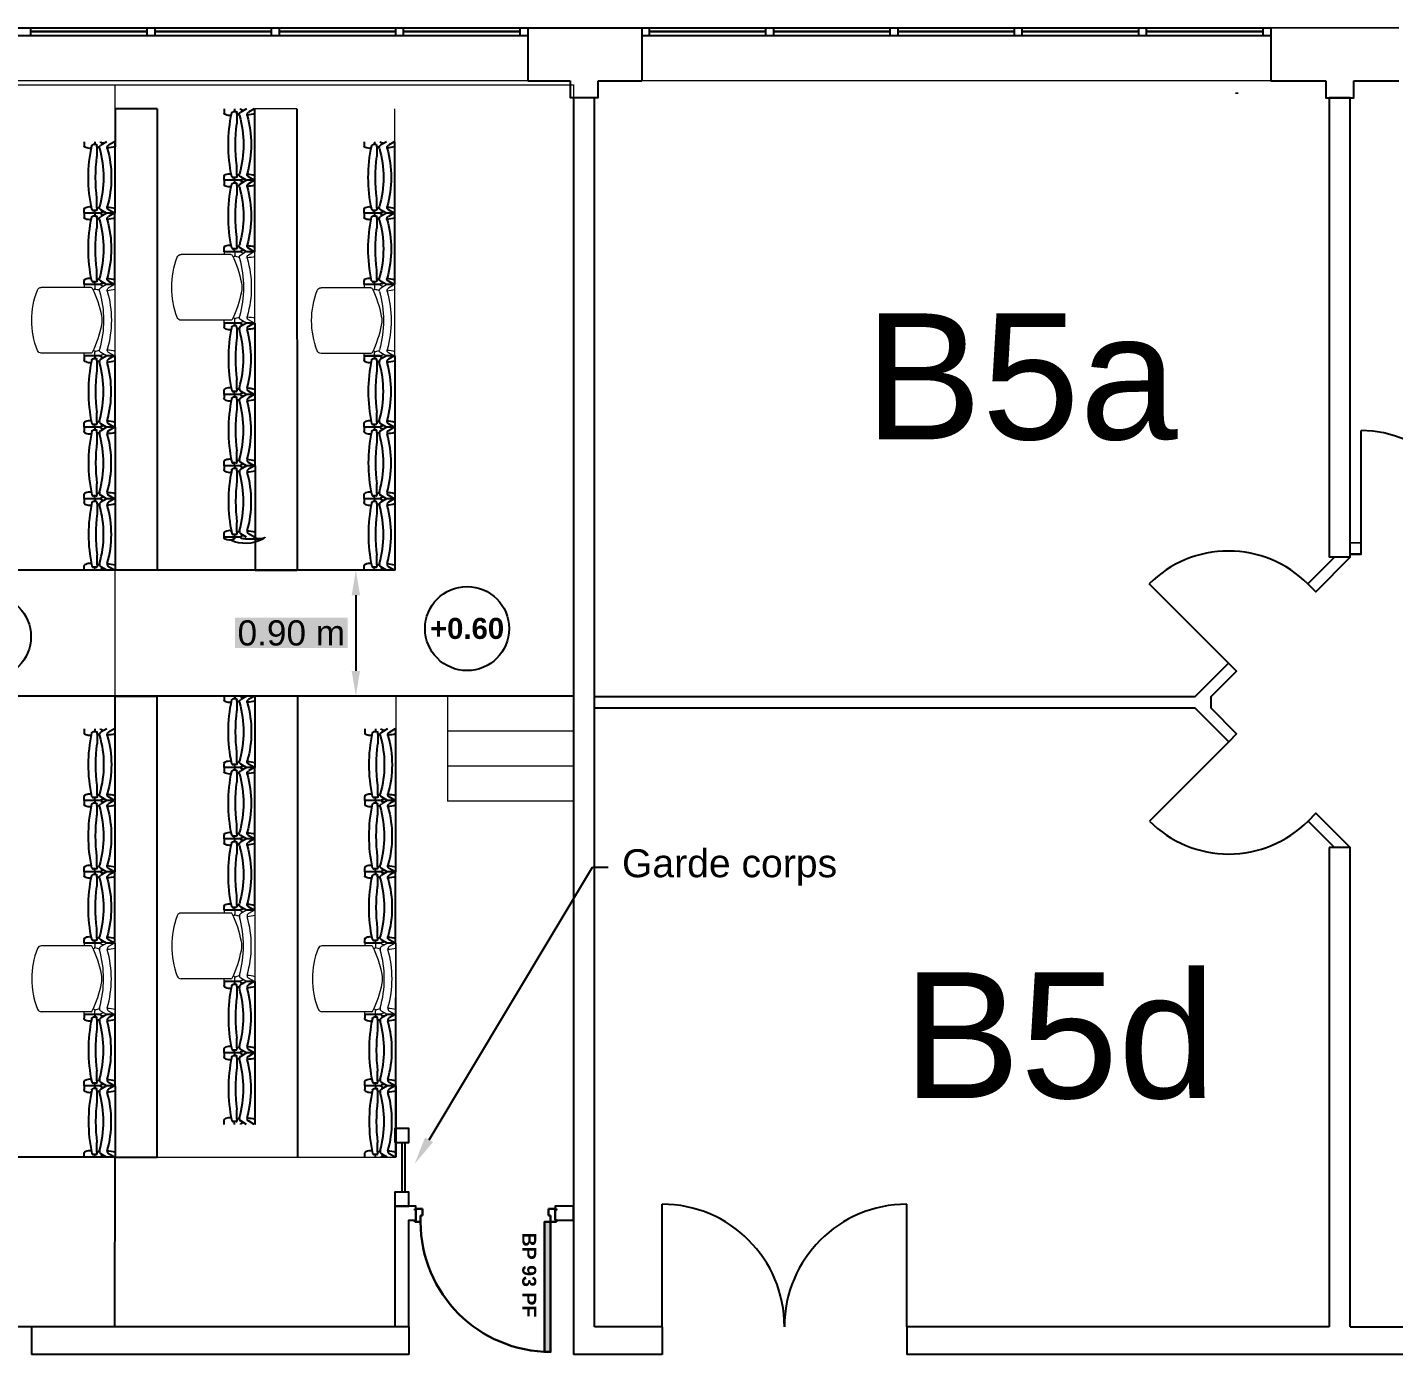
# Model space of a CAD drawing. Header units: millimetres. Extents: x -223503 to -221183, y 15861 to 17311.
# Drawn here: x -222541.36 to -222531.59, y 16084.05 to 16093.53 of the extents above; entities that cross this region are included whole.
import ezdxf
from ezdxf import colors
from ezdxf.entities.mleader import LeaderData, LeaderLine
from ezdxf.math import Vec2, Vec3

# ---------------------------------------------------------------- set-up
doc = ezdxf.new("R2010")
doc.units = ezdxf.units.MM
doc.linetypes.add('CACHE', pattern=[9.524999999999999, 6.35, -3.175])
for name, color, linetype, lineweight in [('ASTEC - AMENAGEMENT', 1, 'Continuous', 5), ('ASTEC - POSE BP PF', 30, 'Continuous', 30), ('NUMEROTATION', 172, 'Continuous', 30), ('Standard', 8, 'Continuous', 25)]:
    doc.layers.add(name, color=color, linetype=linetype, lineweight=lineweight)
for name, color, linetype in [('BA CLOISON', 8, 'Continuous'), ('BA FENETRE', 8, 'Continuous'), ('BA MURS', 8, 'Continuous'), ('BA MURS POUTRE', 8, 'CACHE'), ('BA PORTES', 8, 'Continuous')]:
    doc.layers.add(name, color=color, linetype=linetype)
doc.styles.get("Standard").update_dxf_attribs({"font": 'arial.ttf'})
doc.dimstyles.get("Standard").update_dxf_attribs({"dimtxt": 0.18, "dimasz": 0.18, "dimexe": 0.18, "dimexo": 0.0625, "dimgap": 0.09, "dimtad": 0, "dimtih": 1, "dimtoh": 1, "dimdec": 4, "dimzin": 0, "dimdsep": 46, "dimtxsty": 'Standard', "dimcen": 0.09, "dimadec": 0, "dimazin": 0, "dimtfac": 1, "dimtdec": 4, "dimtofl": 0, "dimtmove": 0, "dimatfit": 0, "dimfxl": 1, "dimtolj": 1, "dimtzin": 0, "dimarcsym": 0})

# ---------------------------------------------------------------- blocks, each defined once
blk = doc.blocks.new('A$C260C5097')
blk.add_hatch(color=0).paths.add_polyline_path([(0.9269840283377562, -2.603124812594615e-06), (0.9269840283377562, 0.9299973869146925), (0.970984027866507, 0.9299973869146925), (0.970984027866507, -2.603124812594615e-06)])
at = {"color": 0}
for p, q in [((-1.596173387952149e-05, 1.022997385918643), (-1.596173387952149e-05, 1.011997386036455)), ((-1.596173387952149e-05, 1.022997385918643), (0.05598403766634874, 1.022997385918643)), ((-1.596173387952149e-05, 1.011997386036455), (0.007984038180438802, 1.011997386036455)), ((0.007984038180438802, 1.011997386036455), (0.007984038180438802, 0.9409973867968802)), ((0.05598403766634874, 1.022997385918643), (0.05598403766634874, 0.9739973864434432)), ((1.011984027427388, 1.022997385918643), (0.9559840280271601, 1.022997385918643)), ((0.9559840280271601, 1.022997385918643), (0.9559840280271601, 0.9739973864434432)), ((1.011984027427388, 1.011997386036455), (1.00398402751307, 1.011997386036455)), ((1.00398402751307, 1.011997386036455), (1.00398402751307, 0.9409973867968802)), ((1.011984027427388, 1.022997385918643), (1.011984027427388, 1.011997386036455)), ((-1.596173387952149e-05, 0.9299973869146925), (-1.596173387952149e-05, 0.9409973867968802)), ((-1.596173387952149e-05, 0.9409973867968802), (0.007984038180438802, 0.9409973867968802)), ((-1.596173387952149e-05, 0.9299973869146925), (0.04098403782700188, 0.9299973869146925)), ((0.04098403782700188, 0.9299973869146925), (0.04098403782700188, 0.9739973864434432)), ((0.04098403782700188, 0.9739973864434432), (0.05598403766634874, 0.9739973864434432)), ((0.970984027866507, 0.9739973864434432), (0.9559840280271601, 0.9739973864434432)), ((0.970984027866507, 0.9299973869146925), (0.970984027866507, 0.9739973864434432)), ((1.011984027427388, 0.9299973869146925), (0.970984027866507, 0.9299973869146925)), ((1.011984027427388, 0.9409973867968802), (1.00398402751307, 0.9409973867968802)), ((1.011984027427388, 0.9299973869146925), (1.011984027427388, 0.9409973867968802))]:
    blk.add_line(p, q, dxfattribs=at)
blk.add_lwpolyline([(0.9269840283377562, -2.603124812594615e-06), (0.9269840283377562, 0.9299973869146925), (0.970984027866507, 0.9299973869146925), (0.970984027866507, -2.603124812594615e-06)], close=True, dxfattribs=at)
at = {"color": 8}
blk.add_arc((0.970984027866507, 0.9299973869146925), 0.9299999900395051, 180, 270, dxfattribs=at)
at = {"color": 7, "insert": (0.8170955057721585, 0.569085571609321), "char_height": 0.09999999892897904, "width": 1.85999998007901, "attachment_point": 5, "rotation": 270}
blk.add_mtext('{\\fArial|b1|i0|c0|p34; BP 93 PF}', dxfattribs=at)
blk = doc.blocks.new('4025A')
at = {"color": 0, "lineweight": 0}
for p, q in [((0, -300), (510.0000000001, -300)), ((1.000444171950221e-10, -304.5432372649002), (1.000444171950221e-10, -359.9434252544002)), ((1.000444171950221e-10, -304.5432372649002), (24.14474264539695, -346.3631582622093)), ((1.000444171950221e-10, -359.9434252544002), (24.14474310400055, -401.7633470461001)), ((510.0000000001, -304.5432372649002), (485.8552573547036, -346.3631582622088)), ((510.0000000001, -359.9434252544002), (485.8552568960999, -401.7633470461001)), ((1.000444171950221e-10, -520.001386011), (1.000444171950221e-10, -404.1258129598)), ((1.000444171950221e-10, -445.001386011), (24.00000000010004, -445.001386011)), ((20.00000000010004, -471.5208008274999), (20.00000000010004, -827.1463243185999)), ((24.00000000010004, -445.001386011), (27.00000000010004, -445.001386011)), ((24.00000000010004, -445.001386011), (27.00000000010004, -445.001386011)), ((31.34976588610016, -445.1004203063001), (27.00000000010004, -445.1004203063001)), ((478.6502341139999, -445.1004203063001), (483.0000000001, -445.1004203063001)), ((486.0000000001, -445.001386011), (483.0000000001, -445.001386011)), ((486.0000000001, -445.001386011), (483.0000000001, -445.001386011)), ((510.0000000001, -445.001386011), (486.0000000001, -445.001386011)), ((490.0000000001, -471.5208008274999), (490.0000000001, -827.1463243185999)), ((1.000444171950221e-10, -520.001386011), (20.00000000010004, -520.001386011)), ((510.0000000001, -520.001386011), (490.0000000001, -520.001386011))]:
    blk.add_line(p, q, dxfattribs=at)
for centre, radius, start, end in [((1.000444171950221e-10, -299.5432372649002), 5.000000000000101, 270.0000000000008, 332.9684648935015), ((1.000444171950221e-10, -299.5432372649002), 5.000000000000073, 329.9999999999998, 332.9684378851281), ((-63.59999999989941, -267.0932757856999), 76.40000000000005, 332.9684378847015, 334.4869739897015), ((-63.59999999989941, -367.0932757856999), 76.40000000000009, 332.9684378847014, 350.1499756703017), ((41.46525086230031, -336.3631585068001), 20.00000000000005, 209.999999190901, 285.8895085068011), ((-213.4950000002, -367.0932757856999), 257.4976598343, 2.418009931199893, 15.10322067500025), ((255.0000000001, -1086.5047614919), 759.9419937523558, 74.11050673482153, 105.8894932651863), ((255.0000000001, -1141.9049494815), 759.9419937523, 74.1105063456002, 105.8894936560002), ((468.5347491378002, -336.3631585068001), 20.00000000000002, 254.1104914932012, 330.0000008091007), ((723.4950008433998, -367.0932742201001), 257.4976598340999, 164.8967796858004, 177.5819900688004), ((573.6000000000995, -367.0932757856999), 76.40000000000016, 189.8500243297013, 207.0315621153018), ((573.6000000000995, -267.0932757856999), 76.40000000001105, 205.5130260103189, 207.031562115344), ((510.0000000001, -299.5432372649002), 5.000000000000101, 207.0315351065002, 270.0000000000008), ((510.0000000001, -299.5432372649002), 5.000000000000162, 207.0315621152997, 210.0000000000036), ((1.000444171950221e-10, -399.5432372649002), 4.999999999999996, 293.5781784782027, 332.9684378851299), ((30.00000000010004, -471.5208003694001), 9.999999999999915, 115.8865854131993, 180.0000000000004), ((41.46525086230031, -391.7633464964001), 20.00000000005494, 209.9999978972742, 285.8894936570051), ((366.3227281884001, -1164.5626796887), 780.3376039025999, 100.5919190326002, 115.8865968882002), ((31.34976588610016, -450.1004203063001), 5.000000000000023, 33.15505406760053, 91.97592333349985), ((-213.4950000002, -367.0932757856999), 257.4976598343924, 342.3586274259241, 350.0203641264209), ((-21.86566567279988, -484.8640416882999), 68.56407418970005, 25.21366604060034, 33.15506142070003), ((255.0000000001, -523.6421737715), 130.1453199461126, 75.71477372532632, 104.2852262747215), ((143.6772718116999, -1164.5626796887), 780.3376039025999, 64.11340311180017, 79.40808096740017), ((468.5347491378002, -391.7633464964001), 20.00000000002763, 254.1105062824609, 330.0000021028655), ((531.8656656728999, -484.8640416882999), 68.56407418970015, 146.8449385792998, 154.7863339594004), ((723.4950000000999, -367.0932757856999), 257.4976598341, 189.9796358736012, 197.6413725741012), ((478.6502341139999, -450.1004203063001), 5.000000000000157, 88.02407666650281, 146.8449459324019), ((480.0000000001, -471.5208003694001), 10.00000000000001, 7.993605777301127e-13, 64.11341458680093), ((510.0000000001, -399.5432372649002), 5.000000000000099, 207.031562114897, 246.4218215217994), ((50.00000000010004, -827.1463234708001), 30.00000000000006, 180.0000000000004, 248.9213502576011), ((255.0000000001, -295.2863795006001), 599.9999999999861, 248.921350940934, 291.0786490590676), ((460.0000000001, -827.1463234708001), 30.00000000000001, 291.078649742401, 7.993605777301127e-13)]:
    blk.add_arc(centre, radius, start, end, dxfattribs=at)
blk = doc.blocks.new('*D89')
at = {"layer": 'Standard', "color": 0, "lineweight": -2, "transparency": 16777216}
for p, q in [((-222539.0728355065, 16089.65223287395), (-222539.1903355065, 16089.65223287395)), ((-222539.0103355065, 16089.47223287395), (-222539.0103355065, 16088.93223287395)), ((-222539.0653355269, 16088.75223287395), (-222539.1903355065, 16088.75223287395))]:
    blk.add_line(p, q, dxfattribs=at)
at = {"layer": 'Standard', "color": 0, "transparency": 16777216}
for points in [[(-222539.0403355065, 16089.47223287395), (-222538.9803355065, 16089.47223287395), (-222539.0103355065, 16089.65223287395)], [(-222539.0403355065, 16088.93223287395), (-222538.9803355065, 16088.93223287395), (-222539.0103355065, 16088.75223287395)]]:
    blk.add_solid(points, dxfattribs=at)
at = {"layer": 'Standard', "color": 0, "transparency": 16777216, "insert": (-222539.471385984, 16089.20223287392), "char_height": 0.18, "attachment_point": 5, "bg_fill": 1, "box_fill_scale": 1.1, "bg_fill_color": 9, "bg_fill_transparency": 0}
blk.add_mtext('\\A1;0.90 m', dxfattribs=at)
blk = doc.blocks.new('4025')
at = {"color": 0}
for p, q in [((0, -300), (510.0000000001, -300)), ((0, -304.5432372649002), (24.14474267855803, -346.3631583196461)), ((0, -304.5432372649002), (0, -359.9434252544002)), ((0, -359.9434252544002), (24.1447431040001, -401.7633470461001)), ((510.0000000001, -304.5432372649002), (485.8552573215425, -346.3631583197459)), ((510.0000000001, -359.9434252544002), (485.8552568961004, -401.7633470461001)), ((0, -404.5432372649002), (0, -520.001386011)), ((0, -445.001386011), (20.00000000010004, -445.001386011)), ((20.00000000010004, -434.1258126716), (20.00000000010004, -456.0663184074001)), ((20.09605773240037, -457.4490422633), (20.00000000010004, -456.0660342535)), ((20.48662849660013, -459.1478370923001), (20.09605773240037, -457.4490422633)), ((21.16625823990034, -460.7530015088), (20.48662849660013, -459.1478370923001)), ((22.11429675650015, -462.2157634042001), (21.16625823990034, -460.7530015088)), ((23.30193837580009, -463.4916774984999), (22.11429675650015, -462.2157634042001)), ((24.69309720820002, -464.5419757876), (23.30193837580009, -463.4916774984999)), ((26.24550359640034, -465.3347454895002), (24.69309720820002, -464.5419757876)), ((36.41900351280037, -429.1258129598), (24.9999996614365, -429.1258129598)), ((27.9119884581005, -465.8458986978999), (26.24550359640034, -465.3347454895002)), ((36.41900351280037, -429.1258129598), (105.8381153256714, -429.1258129599337)), ((473.5809964873006, -429.1258129598), (404.1618846749002, -429.1258129598)), ((473.5809964873006, -429.1258129598), (485.000000338764, -429.1258129598)), ((482.088011542, -465.8458986978999), (483.7544964037002, -465.3347454895002)), ((483.7544964037002, -465.3347454895002), (485.3069027920001, -464.5419757876)), ((485.3069027920001, -464.5419757876), (486.6980616243, -463.4916774984999)), ((486.6980616243, -463.4916774984999), (487.8857032436003, -462.2157634042001)), ((487.8857032436003, -462.2157634042001), (488.8337417602002, -460.7530015088)), ((488.8337417602002, -460.7530015088), (489.5133715034999, -459.1478370923001)), ((489.5133715034999, -459.1478370923001), (489.9039422677006, -457.4490422633)), ((489.9039422677006, -457.4490422633), (490.0000000001, -456.0660342535)), ((490.0000000001, -434.1258126716), (490.0000000001, -456.0663184074001)), ((510.0000000001, -445.001386011), (490.0000000001, -445.001386011)), ((0, -520.001386011), (24, -520.001386011)), ((24, -520.001386011), (27, -520.001386011)), ((32.46897496680049, -520.001386011), (27, -520.001386011)), ((510.0000000001, -520.001386011), (477.5310255160766, -520.001386011))]:
    blk.add_line(p, q, dxfattribs=at)
for centre, radius, start, end in [((0, -299.5432372649002), 5, 270.0000000000008, 332.9684378851241), ((0, -299.5432372649002), 5, 270.0000000000008, 332.9684378851241), ((-63.59999999999991, -267.0932757856999), 76.40000000000005, 332.9684378847015, 334.4869739897015), ((-63.59999999999991, -267.0932757856999), 76.40000000000005, 332.9684378847015, 334.4869739897015), ((-63.59999999999991, -367.0932757856999), 76.40000000000009, 332.9684378847014, 350.1499756703017), ((-63.59999999999991, -367.0932757856999), 76.40000000000009, 332.9684378847014, 350.1499756703017), ((41.46525086230031, -336.3631585068001), 20.00000000005564, 209.9999993811772, 285.8895085062729), ((-213.4949998029997, -367.0932761511001), 257.4976598339999, 2.418009931099929, 15.10322075920006), ((255.0000000001, -1086.5047614919), 759.9419937523, 74.11050673480017, 105.8894932652002), ((255.0000000199002, -1141.9049494871), 759.941993763162, 74.110506345831, 105.8894936572811), ((468.5347491378002, -336.3631585069002), 20.00000000000002, 254.1104914939671, 330.0000006191017), ((723.4950006507001, -367.0932745781001), 257.4976598342, 164.8967796034003, 177.5819900688003), ((573.6000000001004, -367.0932757856999), 76.40000000000006, 189.8500243297019, 207.0315621153013), ((573.6000000001004, -367.0932757856999), 76.40000000000006, 189.8500243297019, 207.0315621153013), ((573.6000000001004, -267.0932757856999), 76.40000000000006, 205.5130260103013, 207.0315621153013), ((573.6000000001004, -267.0932757856999), 76.40000000000006, 205.5130260103013, 207.0315621153013), ((510.0000000001, -299.5432372649002), 5, 207.031562114889, 270.0000000000008), ((510.0000000001, -299.5432372649002), 5, 207.031562114889, 270.0000000000008), ((0, -399.5432372648002), 5.000000000100044, 270.0000000000008, 332.9684378828771), ((0, -399.5432372648002), 5.000000000091597, 293.5781784777417, 332.9684378830668), ((25.00000000010004, -434.1258129598), 5.000000000000018, 90.0000038808009, 180.0000000000004), ((41.46525086230031, -391.7633464964001), 19.99999999999995, 209.9999978970014, 285.8894936585013), ((255.0000000001, 596.8520793588), 1086.69036875823, 257.9378761865117, 282.0621238134846), ((-213.4949998029997, -367.0932761511001), 257.4976595767574, 346.0600251672711, 350.0203641988801), ((-21.91344717479978, -482.0932757856999), 68.56407418969991, 328.8208594356016, 359.8300099492827), ((-21.86566567279988, -484.8640416882999), 68.5640741897, 2.145910907913961, 13.09060007010002), ((255.0000000001, 743.8698783298), 1182.441609393, 262.7529809397014, 277.2470190603183), ((468.5347491378002, -391.7633464964001), 19.99999999999993, 254.1105063415017, 330.0000021030003), ((531.8656656728999, -484.8640416882999), 68.56407418969967, 166.9093999299003, 177.8540890920882), ((531.9134471749003, -482.0932757856999), 68.56407418970007, 180.1699900506996, 211.1791405644014), ((723.4950000000999, -367.0932757856999), 257.497659834127, 189.9796358736354, 193.9399748814894), ((485.0000000001, -434.1258129598), 5.000000000000018, 7.993605777301127e-13, 89.9999961191991), ((510.0000000001, -399.5432372649002), 5, 207.031562114889, 270.0000000000008), ((32.46897470020031, -515.001386011), 5.000000000000004, 269.9999975228014, 328.8208667886981), ((477.5310252999002, -515.001386011), 5.000000000000138, 211.179133211301, 270.0000024771977)]:
    blk.add_arc(centre, radius, start, end, dxfattribs=at)
blk = doc.blocks.new('4025FPF')
at = {"color": 0}
for p, q in [((-12.89621243250076, -367.0962487649001), (-12.89621243250076, -267.0962487648999)), ((-6.637956275024408, -445.1703223288669), (-0.09621243250057887, -445.1703223289001)), ((-0.09621243250057887, -404.5462102441002), (-0.09621243250057887, -520.1643763703)), ((-6.637956275025317, -520.1643763703332), (-0.09621243250057887, -520.1643763703))]:
    blk.add_line(p, q, dxfattribs=at)
for centre, radius, start, end in [((209.9775189062993, -367.1842912675002), 254.5330035995002, 151.3080107338999, 204.6700905789987), ((-0.09621243250057887, -252.0962487648999), 15.00000000000006, 119.9313407772006, 151.6906845421522), ((63.50378756749888, -267.0962487648999), 76.4, 152.9684396522998, 207.0315621152985), ((-0.09621243250057887, -234.6462872858001), 5.000000000034942, 90, 152.9684648932685), ((63.50378756749888, -367.0962487649001), 76.40000000001096, 180, 207.0315622707415), ((-0.09621243250057887, -299.5462102441002), 5.000000000000012, 207.0315621148704, 238.5157802358993), ((-0.09621243250057887, -299.5462102441002), 5.000000000000114, 239.0087058605004, 269.9999999999992), ((39.98602535689952, -482.6673493496), 61.97315601685302, 145.35116769937, 214.6488323006292), ((-6.810353937600667, -450.1673493496), 5.000000000000157, 88.0240766664976, 146.8449459324019), ((-0.09621243250057887, -399.5462102441002), 5.000000000000115, 207.0315644897974, 269.9999999999992), ((-6.810353937600667, -515.1673493496), 5.000000000000157, 213.1550540675973, 271.9759233334964)]:
    blk.add_arc(centre, radius, start, end, dxfattribs=at)

msp = doc.modelspace()

# ---------------------------------------------------------------- linework, layer by layer
at = {"color": 8, "const_width": 0.01}
for points in [[(-222538.3541380011, 16088.50223287395), (-222537.4541380011, 16088.50223287395), (-222537.4541380011, 16088.75223287395), (-222538.3541380011, 16088.75223287395)], [(-222538.3541380011, 16088.25223287395), (-222537.4541380011, 16088.25223287395), (-222537.4541380011, 16088.50223287395), (-222538.3541380011, 16088.50223287395)], [(-222538.3541380011, 16088.00223287396), (-222537.4541380011, 16088.00223287396), (-222537.4541380011, 16088.25223287396), (-222538.3541380011, 16088.25223287396)]]:
    msp.add_lwpolyline(points, close=True, dxfattribs=at)
at = {"layer": 'ASTEC - AMENAGEMENT', "color": 7}
for points in [[(-222539.4310004583, 16092.94704040009), (-222539.7305466686, 16092.94713661253)], [(-222538.7309308993, 16092.71194418766), (-222538.7308553606, 16092.94712502248)]]:
    msp.add_lwpolyline(points, dxfattribs=at)
at = {"layer": 'BA CLOISON', "linetype": 'Continuous', "lineweight": 0}
for p, q in [((-222531.8256409021, 16089.84702871104), (-222531.9041380011, 16089.84702871091)), ((-222531.9041380011, 16089.84702871091), (-222531.8256409021, 16089.84702871104)), ((-222531.8256409021, 16089.84702871104), (-222531.9041380011, 16089.84702871091)), ((-222531.9041380011, 16089.84702871091), (-222531.8256409021, 16089.84702871104)), ((-222531.8256409021, 16089.84702871104), (-222531.9041380011, 16089.84702871091)), ((-222531.8256409021, 16089.84702871104), (-222531.8256409021, 16089.84702871104))]:
    msp.add_line(p, q, dxfattribs=at)
msp.add_lwpolyline([(-222532.7249045333, 16093.05862543155), (-222532.7049045333, 16093.05862543155), (-222532.7049045333, 16093.05862543155), (-222532.7249045333, 16093.05862543155)], close=True, dxfattribs=at)
at = {"layer": 'BA FENETRE', "linetype": 'ByBlock', "lineweight": 25}
for p, q in [((-222542.276541087, 16093.52702871091), (-222537.780741087, 16093.52702871091)), ((-222542.276541087, 16093.47102871091), (-222537.780741087, 16093.47102871091)), ((-222541.332581087, 16093.47102871091), (-222541.332581087, 16093.52702871091)), ((-222540.500621087, 16093.47102871091), (-222540.500621087, 16093.52702871091)), ((-222540.444621087, 16093.47102871091), (-222540.444621087, 16093.52702871091)), ((-222539.612661087, 16093.47102871091), (-222539.612661087, 16093.52702871091)), ((-222539.556661087, 16093.47102871091), (-222539.556661087, 16093.52702871091)), ((-222538.724701087, 16093.47102871091), (-222538.724701087, 16093.52702871091)), ((-222538.668701087, 16093.47102871091), (-222538.668701087, 16093.52702871091)), ((-222537.836741087, 16093.47102871091), (-222537.836741087, 16093.52702871091)), ((-222536.967384201, 16093.52702871091), (-222532.4715842009, 16093.52702871091)), ((-222536.967384201, 16093.47102871091), (-222532.4715842009, 16093.47102871091)), ((-222536.9113842009, 16093.47102871091), (-222536.9113842009, 16093.52702871091)), ((-222536.0794242009, 16093.47102871091), (-222536.0794242009, 16093.52702871091)), ((-222536.0234242009, 16093.47102871091), (-222536.0234242009, 16093.52702871091)), ((-222535.1914642009, 16093.47102871091), (-222535.1914642009, 16093.52702871091)), ((-222535.135464201, 16093.47102871091), (-222535.135464201, 16093.52702871091)), ((-222534.3035042009, 16093.47102871091), (-222534.3035042009, 16093.52702871091)), ((-222534.2475042009, 16093.47102871091), (-222534.2475042009, 16093.52702871091)), ((-222533.415544201, 16093.47102871091), (-222533.415544201, 16093.52702871091)), ((-222533.3595442009, 16093.47102871091), (-222533.3595442009, 16093.52702871091)), ((-222532.5275842009, 16093.47102871091), (-222532.5275842009, 16093.52702871091))]:
    msp.add_line(p, q, dxfattribs=at)
for points in [[(-222541.332581087, 16093.49902871091), (-222540.500621087, 16093.49902871091), (-222540.500621087, 16093.49902871091), (-222541.332581087, 16093.49902871091)], [(-222540.500621087, 16093.49902871091), (-222541.332581087, 16093.49902871091), (-222541.332581087, 16093.49902871091), (-222540.500621087, 16093.49902871091)], [(-222540.444621087, 16093.49902871091), (-222539.612661087, 16093.49902871091), (-222539.612661087, 16093.49902871091), (-222540.444621087, 16093.49902871091)], [(-222539.612661087, 16093.49902871091), (-222540.444621087, 16093.49902871091), (-222540.444621087, 16093.49902871091), (-222539.612661087, 16093.49902871091)], [(-222539.556661087, 16093.49902871091), (-222538.724701087, 16093.49902871091), (-222538.724701087, 16093.49902871091), (-222539.556661087, 16093.49902871091)], [(-222538.724701087, 16093.49902871091), (-222539.556661087, 16093.49902871091), (-222539.556661087, 16093.49902871091), (-222538.724701087, 16093.49902871091)], [(-222537.836741087, 16093.49902871091), (-222537.836741087, 16093.49902871091), (-222538.668701087, 16093.49902871091), (-222538.668701087, 16093.49902871091)], [(-222537.836741087, 16093.49902871091), (-222538.668701087, 16093.49902871091), (-222538.668701087, 16093.49902871091), (-222537.836741087, 16093.49902871091)], [(-222536.9113842009, 16093.49902871091), (-222536.9113842009, 16093.49902871091), (-222536.0794242009, 16093.49902871091), (-222536.0794242009, 16093.49902871091)], [(-222536.0794242009, 16093.49902871091), (-222536.9113842009, 16093.49902871091), (-222536.9113842009, 16093.49902871091), (-222536.0794242009, 16093.49902871091)], [(-222536.0234242009, 16093.49902871091), (-222535.1914642009, 16093.49902871091), (-222535.1914642009, 16093.49902871091), (-222536.0234242009, 16093.49902871091)], [(-222535.1914642009, 16093.49902871091), (-222536.0234242009, 16093.49902871091), (-222536.0234242009, 16093.49902871091), (-222535.1914642009, 16093.49902871091)], [(-222535.135464201, 16093.49902871091), (-222534.3035042009, 16093.49902871091), (-222534.3035042009, 16093.49902871091), (-222535.135464201, 16093.49902871091)], [(-222534.3035042009, 16093.49902871091), (-222535.135464201, 16093.49902871091), (-222535.135464201, 16093.49902871091), (-222534.3035042009, 16093.49902871091)], [(-222534.2475042009, 16093.49902871091), (-222533.415544201, 16093.49902871091), (-222533.415544201, 16093.49902871091), (-222534.2475042009, 16093.49902871091)], [(-222533.415544201, 16093.49902871091), (-222534.2475042009, 16093.49902871091), (-222534.2475042009, 16093.49902871091), (-222533.415544201, 16093.49902871091)], [(-222532.5275842009, 16093.49902871091), (-222532.5275842009, 16093.49902871091), (-222533.3595442009, 16093.49902871091), (-222533.3595442009, 16093.49902871091)], [(-222532.5275842009, 16093.49902871091), (-222533.3595442009, 16093.49902871091), (-222533.3595442009, 16093.49902871091), (-222532.5275842009, 16093.49902871091)]]:
    msp.add_lwpolyline(points, close=True, dxfattribs=at)
at = {"layer": 'BA MURS'}
for p, q in [((-222537.780741087, 16093.52702871091), (-222537.780741087, 16093.14702871091)), ((-222537.780741087, 16093.52702871091), (-222536.967384201, 16093.52702871091)), ((-222536.967384201, 16093.52702871091), (-222536.967384201, 16093.14702871091)), ((-222532.4715842009, 16093.52702871091), (-222531.5573842009, 16093.52976796092)), ((-222532.4715842009, 16093.52702871091), (-222532.4715842009, 16093.14702871091)), ((-222537.780741087, 16093.14702871091), (-222537.4791380011, 16093.14702871091)), ((-222537.2791380011, 16093.14702871091), (-222536.967384201, 16093.14702871091)), ((-222532.4715842009, 16093.14702871091), (-222532.0791380011, 16093.14702871091)), ((-222531.8791380011, 16093.14702871091), (-222531.5573842009, 16093.14702871091)), ((-222537.4541380011, 16093.02858350294), (-222537.4541380011, 16084.04702871091)), ((-222537.3041380011, 16084.24702871091), (-222537.3041380011, 16093.02858350294)), ((-222531.9041380011, 16093.0269125047), (-222532.0541380011, 16093.0269125047)), ((-222532.0541380011, 16093.0269125047), (-222532.0541380011, 16089.74389162592)), ((-222531.9041380011, 16089.74389162592), (-222531.9041380011, 16093.0269125047)), ((-222531.8256409021, 16089.76702871104), (-222531.8256409021, 16089.84702871104)), ((-222531.9041380011, 16089.74389162592), (-222532.0541380011, 16089.74389162592)), ((-222531.9041380011, 16089.76702871091), (-222531.8256409021, 16089.76702871104)), ((-222533.0141380011, 16088.74702871091), (-222537.3041380011, 16088.74702871091)), ((-222532.9010009161, 16088.74702871091), (-222532.9010009161, 16088.66702871091)), ((-222537.3041380011, 16088.66702871091), (-222533.0141380011, 16088.66702871091)), ((-222532.0541380011, 16087.6701657959), (-222532.0541380011, 16084.24702871091)), ((-222531.9041380011, 16087.6701657959), (-222532.0541380011, 16087.6701657959)), ((-222531.9041380011, 16084.24702871091), (-222531.9041380011, 16087.6701657959)), ((-222538.6311634486, 16084.24702871091), (-222541.3270974046, 16084.24702871091)), ((-222541.3270974046, 16084.24702871091), (-222541.3270974046, 16084.04702871091)), ((-222538.6311634486, 16084.24702871091), (-222538.6311634486, 16084.04702871091)), ((-222536.8222056226, 16084.24702871081), (-222537.3041380011, 16084.24702871081)), ((-222536.8222056231, 16084.24702871053), (-222536.8222056231, 16084.04702871063)), ((-222532.0541380011, 16084.24702871072), (-222535.0725056237, 16084.24702871072)), ((-222535.0725056237, 16084.24702871063), (-222535.0725056237, 16084.04702871063)), ((-222531.9041380011, 16084.24702871091), (-222531.4222056226, 16084.24702871091)), ((-222538.6311634486, 16084.04702871091), (-222541.3270974046, 16084.04702871091)), ((-222536.8222056231, 16084.04702871091), (-222537.4541380011, 16084.04702871091)), ((-222531.422205622, 16084.04702871091), (-222535.0725056237, 16084.04702871091))]:
    msp.add_line(p, q, dxfattribs=at)
for points in [[(-222537.4791380011, 16093.14702871091), (-222537.4791380011, 16093.02858350294), (-222537.2791380011, 16093.02858350294), (-222537.2791380011, 16093.14702871091)], [(-222532.0791380011, 16093.14702871091), (-222532.0791380011, 16093.0269125047), (-222531.8791380011, 16093.0269125047), (-222531.8791380011, 16093.14702871091)], [(-222532.0172750861, 16089.74389162592), (-222532.2075308747, 16089.55363583725), (-222532.0172750861, 16089.74389162592)], [(-222532.0172750861, 16089.74389162592), (-222532.2075308747, 16089.55363583725), (-222532.2075308747, 16089.55363583725), (-222532.0172750861, 16089.74389162592)], [(-222532.9010009161, 16088.74702871091), (-222532.7177104688, 16088.93031915839), (-222532.7742790113, 16088.98688770089), (-222533.0141380011, 16088.74702871091)], [(-222533.0141380011, 16088.66702871091), (-222532.7724404775, 16088.42533118715), (-222532.715871935, 16088.48189972964), (-222532.9010009161, 16088.66702871091)], [(-222532.0172750861, 16087.6701657959), (-222532.2056923409, 16087.85858305078), (-222532.0172750861, 16087.6701657959)], [(-222538.6311634486, 16084.24702871091), (-222538.6311634486, 16085.00797933138), (-222538.5811634492, 16085.00797933138), (-222538.5811634492, 16085.10797933139), (-222538.7311634486, 16085.10797933139), (-222538.7311634486, 16084.24702871091)]]:
    msp.add_lwpolyline(points, dxfattribs=at)
for points in [[(-222531.9041380011, 16089.74389162592), (-222532.1509623322, 16089.49706729476), (-222531.9041380011, 16089.74389162592)], [(-222531.9041380011, 16089.74389162592), (-222532.1509623322, 16089.49706729476), (-222532.1509623322, 16089.49706729476)], [(-222531.9041380011, 16089.76702871091), (-222531.9041380011, 16089.76702871091), (-222531.8256409021, 16089.76702871104)], [(-222531.8256409021, 16089.76702871104), (-222531.9041380011, 16089.76702871091), (-222531.8256409021, 16089.76702871104)], [(-222532.1509623322, 16089.49706729476), (-222532.1509623322, 16089.49706729476), (-222532.2075308747, 16089.55363583725), (-222532.2075308747, 16089.55363583725)], [(-222533.0141380011, 16088.74702871091), (-222532.7742790113, 16088.98688770089), (-222533.0141380011, 16088.74702871091)], [(-222533.0141380011, 16088.74702871091), (-222532.7742790113, 16088.98688770089), (-222532.7742790113, 16088.98688770089)], [(-222532.7742790113, 16088.98688770089), (-222532.7742790113, 16088.98688770089), (-222532.7177104688, 16088.93031915839), (-222532.7177104688, 16088.93031915839)], [(-222532.9010009161, 16088.74702871091), (-222532.9010009161, 16088.74702871091), (-222532.7177104688, 16088.93031915839)], [(-222532.7177104688, 16088.93031915839), (-222532.9010009161, 16088.74702871091), (-222532.7177104688, 16088.93031915839)], [(-222533.0141380011, 16088.66702871091), (-222533.0141380011, 16088.66702871091), (-222532.7724404775, 16088.42533118715)], [(-222532.7724404775, 16088.42533118715), (-222533.0141380011, 16088.66702871091), (-222532.7724404775, 16088.42533118715)], [(-222532.9010009161, 16088.66702871091), (-222532.715871935, 16088.48189972964), (-222532.9010009161, 16088.66702871091)], [(-222532.9010009161, 16088.66702871091), (-222532.715871935, 16088.48189972964), (-222532.715871935, 16088.48189972964)], [(-222532.715871935, 16088.48189972964), (-222532.715871935, 16088.48189972964), (-222532.7724404775, 16088.42533118715), (-222532.7724404775, 16088.42533118715)], [(-222532.2056923409, 16087.85858305078), (-222532.2056923409, 16087.85858305078), (-222532.1491237984, 16087.91515159328), (-222532.1491237984, 16087.91515159328)], [(-222531.9041380011, 16087.6701657959), (-222531.9041380011, 16087.6701657959), (-222532.1491237984, 16087.91515159328)], [(-222532.1491237984, 16087.91515159328), (-222531.9041380011, 16087.6701657959), (-222532.1491237984, 16087.91515159328)], [(-222537.5851634599, 16085.00797933131), (-222537.4541380011, 16085.00797933131), (-222537.4541380011, 16085.10797933139), (-222537.5851634599, 16085.10797933139)]]:
    msp.add_lwpolyline(points, close=True, dxfattribs=at)
msp.add_arc((-222532.7742790113, 16088.98688770089), 0.8015029010318248, 44.99999999977892, 135.0000000002211, dxfattribs=at)
at = {"layer": 'BA MURS POUTRE', "linetype": 'Continuous', "lineweight": 0}
for p, q in [((-222537.780741087, 16093.14702871091), (-222542.276541087, 16093.14702871091)), ((-222532.4715842009, 16093.14702871091), (-222536.967384201, 16093.14702871091))]:
    msp.add_line(p, q, dxfattribs=at)
at = {"layer": 'BA PORTES', "lineweight": 25}
for p, q in [((-222531.8256409021, 16089.84702871104), (-222531.8256409021, 16090.64853161194)), ((-222531.8256409021, 16089.84702871104), (-222531.8256409021, 16090.64853161194)), ((-222532.7742790113, 16088.98688770089), (-222533.3410271477, 16089.55363583735)), ((-222532.7742790113, 16088.98688770089), (-222533.3410271477, 16089.55363583735)), ((-222532.7724404775, 16088.42533118715), (-222533.339188614, 16087.85858305069)), ((-222532.7724404775, 16088.42533118715), (-222533.339188614, 16087.85858305069)), ((-222536.8222056237, 16084.24702871063), (-222536.8222056237, 16085.12187871063)), ((-222535.0725056237, 16084.24702871063), (-222535.0725056237, 16085.12187871063))]:
    msp.add_line(p, q, dxfattribs=at)
for centre, radius, start, end in [((-222531.8256409021, 16089.84702871091), 0.8015029010318528, 0, 90), ((-222532.7724404775, 16088.42533118715), 0.8015029010318434, 224.9999999997789, 315.0000000002211), ((-222536.8222056237, 16084.24702871063), 0.874849999999995, 0, 90), ((-222535.0725056237, 16084.24702871063), 0.8748499999985695, 90, 180)]:
    msp.add_arc(centre, radius, start, end, dxfattribs=at)
at = {"layer": 'Standard'}
for p, q in [((-222540.4310004583, 16092.94713513114), (-222540.4306132669, 16089.65223287395)), ((-222539.4310004583, 16092.94704040009), (-222539.4306132669, 16089.65223287395)), ((-222538.7305436956, 16089.65223282496), (-222544.9511648346, 16089.65223287395)), ((-222537.4541380011, 16088.75223287395), (-222544.9511648347, 16088.75223287395)), ((-222540.4309707236, 16085.4573475723), (-222540.4305835321, 16088.75223287395)), ((-222539.425127699, 16085.4573475723), (-222539.4247405075, 16088.75223287395))]:
    msp.add_line(p, q, dxfattribs=at)
at = {"layer": 'Standard', "const_width": 0.01}
msp.add_lwpolyline([(-222542.731387662, 16085.45767294219), (-222540.731387646, 16085.45735892625), (-222540.731387646, 16093.11865031866), (-222542.731387662, 16093.11865031866)], close=True, dxfattribs=at)
msp.add_lwpolyline([(-222540.731387646, 16085.4573475723), (-222538.72862498, 16085.4573475723), (-222538.7232387021, 16088.75223287395), (-222537.4541380011, 16088.75223287395), (-222537.4541380011, 16093.1186389647), (-222540.731387646, 16093.1186389647), (-222540.731387646, 16085.4573475723)], dxfattribs=at)
at = {"layer": 'Standard'}
for points in [[(-222540.4310004583, 16092.94713513114), (-222540.731387646, 16092.94713513114), (-222540.731387662, 16092.67683601591)], [(-222539.7305466686, 16089.88713661253), (-222539.7305466686, 16089.65223287395), (-222539.4306132669, 16089.65223287395)], [(-222540.7309707236, 16088.51725135987), (-222540.731387646, 16088.75223287395), (-222540.4305835363, 16088.75219752559)], [(-222538.6811634486, 16085.56313876208), (-222538.6811634486, 16085.20797933139)], [(-222538.6611634486, 16085.56313876208), (-222538.6611634486, 16085.20797933139)], [(-222540.7313579273, 16085.45744378474), (-222540.4309707164, 16085.45740848537)]]:
    msp.add_lwpolyline(points, dxfattribs=at)
for points in [[(-222538.7311634486, 16085.56313876208), (-222538.6311634486, 16085.56313876208), (-222538.6311634486, 16085.66313876208), (-222538.7311634486, 16085.66313876208)], [(-222540.7313579273, 16085.45744378474), (-222542.4311337139, 16085.45744378474), (-222542.4314423582, 16084.24754050102), (-222540.7316935145, 16084.24754050102)], [(-222538.7311634486, 16085.10797933139), (-222538.6311634486, 16085.10797933139), (-222538.6311634486, 16085.20797933139), (-222538.7311634486, 16085.20797933139)]]:
    msp.add_lwpolyline(points, close=True, dxfattribs=at)
for centre in [(-222538.2155859866, 16089.23436670125), (-222541.6327858329, 16089.17674641107)]:
    msp.add_circle(centre, 0.3003047808742849, dxfattribs=at)

# ---------------------------------------------------------------- block references
at = {"layer": 'ASTEC - POSE BP PF'}
msp.add_blockref('A$C260C5097', (-222538.5891474874, 16084.06698194451), dxfattribs=at)
at = {"layer": 'Standard', "yscale": 0.001, "zscale": 0.001, "rotation": 270}
for name, p, xscale in [('4025', (-222539.431387662, 16092.43694418766), -0.001), ('4025', (-222540.431387662, 16092.20194418766), -0.001), ('4025', (-222538.431387662, 16092.20194418766), -0.001), ('4025', (-222539.4317748657, 16091.92684797523), -0.001), ('4025', (-222540.4317748657, 16091.69184797523), -0.001), ('4025', (-222538.4317748657, 16091.69184797523), -0.001), ('4025A', (-222539.4311634487, 16091.41713661252), -0.001), ('4025A', (-222540.4311634487, 16091.18213661252), -0.001), ('4025A', (-222538.4311634486, 16091.17984598987), -0.001), ('4025', (-222539.4317748657, 16091.41742524982), 0.001), ('4025', (-222540.4317748657, 16091.18242524982), 0.001), ('4025', (-222538.4317748657, 16091.18242524982), 0.001), ('4025', (-222539.431387662, 16090.90732903739), 0.001), ('4025', (-222540.431387662, 16090.67232903739), 0.001), ('4025', (-222538.431387662, 16090.67232903739), 0.001), ('4025', (-222539.4310004583, 16090.39723282496), 0.001), ('4025', (-222540.4310004584, 16090.16223282496), 0.001), ('4025', (-222538.4310004584, 16090.16223282496), 0.001), ('4025FPF', (-222539.4310004583, 16089.88723282496), -0.001), ('4025', (-222539.4310004584, 16088.24213666152), -0.001), ('4025', (-222540.4309707236, 16088.00725135987), -0.001), ('4025', (-222538.4251574337, 16088.007058935), -0.001), ('4025', (-222539.431387662, 16087.73204044909), -0.001), ('4025', (-222540.4313579273, 16087.49705893501), -0.001), ('4025', (-222538.4255446374, 16087.49696272257), -0.001), ('4025', (-222539.4317748657, 16087.22194423666), -0.001), ('4025', (-222540.4317451309, 16086.98696272258), -0.001), ('4025', (-222538.4259318411, 16086.98686651014), -0.001), ('4025A', (-222539.4311634487, 16087.22223287396), 0.001), ('4025A', (-222540.431133714, 16086.98725135987), 0.001), ('4025A', (-222538.4253204241, 16086.98715514744), 0.001), ('4025', (-222539.4317748657, 16086.71252151125), 0.001), ('4025', (-222540.4317451309, 16086.47753999717), 0.001), ('4025', (-222538.4259318411, 16086.47744378473), 0.001), ('4025', (-222539.431387662, 16086.20242529882), 0.001), ('4025', (-222540.4313579273, 16085.96744378474), 0.001), ('4025', (-222538.4255446374, 16085.9673475723), 0.001)]:
    msp.add_blockref(name, p, dxfattribs=dict(at, xscale=xscale))

# ---------------------------------------------------------------- texts
at = {"layer": 'NUMEROTATION', "char_height": 0.9, "attachment_point": 1}
for s, insert in [('B5a', (-222535.3752170857, 16091.48603649976)), ('B5d', (-222535.1005438042, 16086.77960373872))]:
    msp.add_mtext_dynamic_manual_height_columns(s, width=2.587748126592487, gutter_width=12.5, heights=[0], dxfattribs=dict(at, insert=insert))
at = {"layer": 'Standard', "insert": (-222538.2155859866, 16089.23436670125), "char_height": 0.15, "width": 2.796036769286729, "attachment_point": 5}
msp.add_mtext('{\\fArial|b1|i0|c0|p34;+0.60}', dxfattribs=at)

# ---------------------------------------------------------------- dimensions: what is measured, and where the dimension line sits
at = {"layer": 'Standard'}
dim = msp.add_linear_dim(base=(-222539.0103355065, 16088.75223287395), p1=(-222539.0103355065, 16089.65223287395), p2=(-222539.0028355269, 16088.75223287395), angle=90, dimstyle='Standard', override={"dimtad": 3, "dimdec": 2, "dimpost": ' m', "dimtfill": 2, "dimtfillclr": 9}, dxfattribs=at)
dim.commit()
dim.dimension.update_dxf_attribs({"geometry": '*D89', "text_midpoint": (-222539.471385984, 16089.20223287392)})

# ---------------------------------------------------------------- leaders
ml = msp.add_multileader_mtext('Standard')
ml.set_content('Garde corps', color=256)
ml.set_leader_properties()
ml.build(insert=Vec2(0, 0))
ml.multileader.update_dxf_attribs({"arrow_head_size": 0.2, "scale": 0.05})
ctx = ml.context
ctx.base_point, ctx.scale, ctx.char_height, ctx.arrow_head_size, ctx.landing_gap_size, ctx.plane_origin = Vec3(-222537.2083094633, 16087.5300929849), 0.05, 0.2, 0.2, 0.1, Vec3(-222537.7717957271, 16086.17631021406)
notes = []
notes.append((ctx, [(0, (1, 1, 0), (-222537.3189537404, 16087.5300929849), (1, 0), 0.1106442770746071, [(0, [(-222538.5904606519, 16085.4103205322)], 0, [])])]))
ctx.mtext.insert, ctx.mtext.flow_direction = Vec3(-222537.1083094633, 16087.65785560427), 5
for ctx, leaders in notes:
    for number, flags, end, landing, length, lines in leaders:
        leader = LeaderData()
        leader.index, (leader.has_last_leader_line, leader.has_dogleg_vector, leader.attachment_direction) = number, flags
        leader.last_leader_point, leader.dogleg_vector, leader.dogleg_length = Vec3(end), Vec3(landing), length
        for number, points, colour, breaks in lines:
            line = LeaderLine()
            line.index, line.vertices, line.color, line.breaks = number, Vec3.list(points), colors.encode_raw_color(colour), breaks
            leader.lines.append(line)
        ctx.leaders.append(leader)

doc.saveas('drawing.dxf')
